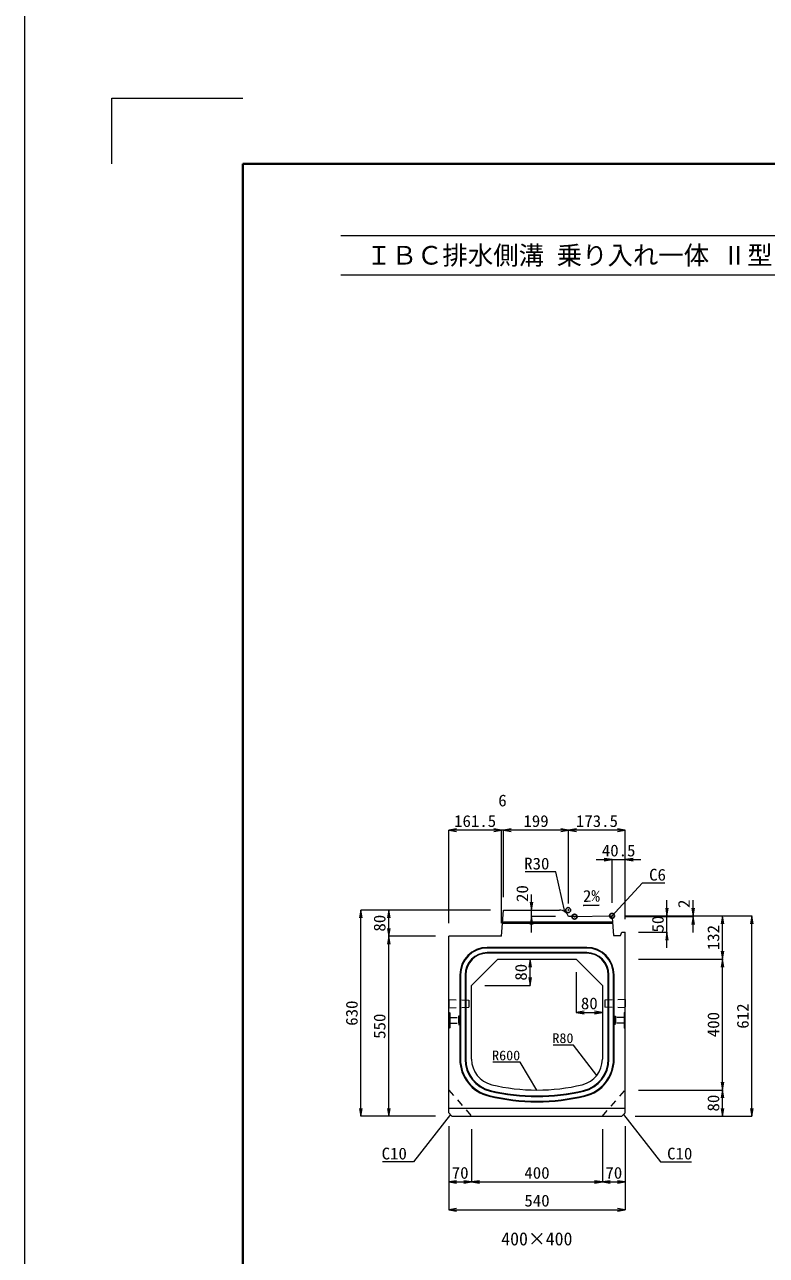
# Model space of a CAD drawing. Units: millimetres at full size; some dimension numbers follow another scale. Extents: x -1267 to 18002, y -8040 to 14480.
# Drawn here: x 8867 to 11136, y 2403 to 6165 of the extents above; entities that cross this region are included whole.
import ezdxf
from ezdxf.enums import TextEntityAlignment as Align

# ---------------------------------------------------------------- set-up
doc = ezdxf.new("R2010")
doc.units = ezdxf.units.MM
doc.header["$LTSCALE"] = 30
doc.header["$PDMODE"] = 32
doc.header["$PDSIZE"] = 15
doc.linetypes.add('USER1', pattern=[1.35, 0.75, -0.6])
for name, color, linetype, lineweight in [('0_2', 7, 'Continuous', 13), ('Defpoints_3', 1, 'Continuous', 13), ('インサート', 3, 'USER1', 9), ('吊りマスター', 4, 'USER1', 9), ('図枠', 7, 'Continuous', 5), ('寸法線', 7, 'Continuous', 13), ('引出線', 4, 'Continuous', 13), ('本体', 2, 'Continuous', 13), ('目地', 132, 'Continuous', 5)]:
    doc.layers.add(name, color=color, linetype=linetype, lineweight=lineweight)
doc.layers.add('作業エリア', color=11, linetype='Continuous')
doc.layers.add('文字', color=7, linetype='Continuous')
doc.styles.add('ＭＳ ゴシック', font='')
doc.styles.add('ＭＳ 明朝', font='')
doc.styles.get('ＭＳ ゴシック').set_extended_font_data('MS Gothic')
doc.styles.get('ＭＳ 明朝').set_extended_font_data('MS Mincho')

# ---------------------------------------------------------------- blocks, each defined once
blk = doc.blocks.new('open_arrow')
at = {"color": 0, "linetype": 'Continuous', "lineweight": -2}
blk.add_lwpolyline([(7.5, 1.25), (0, 0), (7.5, -1.25)], dxfattribs=at)

msp = doc.modelspace()

# ---------------------------------------------------------------- linework, layer by layer
at = {"layer": '0_2', "color": 5}
msp.add_line((8867.22, 14480.25), (8867.22, -8040.25), dxfattribs=at)
at = {"layer": 'Defpoints_3'}
for p, q in [((9134.44, 5940), (9534.44, 5940)), ((9134.44, 5740), (9134.44, 5940))]:
    msp.add_line(p, q, dxfattribs=at)
at = {"layer": 'インサート'}
for p, q in [((10167.64, 3129.66), (10194.64, 3129.66)), ((10167.64, 3129.66), (10167.64, 3112.66)), ((10197.64, 3133.66), (10194.64, 3133.66)), ((10194.64, 3133.66), (10194.64, 3108.66)), ((10197.64, 3108.66), (10197.64, 3133.66)), ((10671.24, 3133.66), (10674.24, 3133.66)), ((10671.24, 3108.66), (10671.24, 3133.66)), ((10674.24, 3133.66), (10674.24, 3108.66)), ((10701.24, 3129.66), (10674.24, 3129.66)), ((10701.24, 3129.66), (10701.24, 3112.66)), ((10167.64, 3112.66), (10194.64, 3112.66)), ((10194.64, 3108.66), (10197.64, 3108.66)), ((10674.24, 3108.66), (10671.24, 3108.66)), ((10701.24, 3112.66), (10674.24, 3112.66))]:
    msp.add_line(p, q, dxfattribs=at)
at = {"layer": '作業エリア'}
for p in [(10529.94, 3458.16), (10549.44, 3438.16), (10663.94, 3440.38)]:
    msp.add_point(p, dxfattribs=at)
at = {"layer": '吊りマスター'}
for p, q in [((10164.44, 3184.66), (10164.44, 3159.66)), ((10164.44, 3184.66), (10226.44, 3183.16)), ((10164.44, 3159.66), (10226.44, 3161.16)), ((10226.44, 3183.16), (10226.44, 3161.16)), ((10704.44, 3184.66), (10642.44, 3183.16)), ((10642.44, 3183.16), (10642.44, 3161.16)), ((10704.44, 3159.66), (10642.44, 3161.16)), ((10704.44, 3184.66), (10704.44, 3159.66))]:
    msp.add_line(p, q, dxfattribs=at)
at = {"layer": '図枠', "lineweight": 40}
for p, q in [((9534.44, 200), (9534.44, 5740)), ((9534.44, 5740), (17334.44, 5740))]:
    msp.add_line(p, q, dxfattribs=at)
at = {"layer": '図枠', "lineweight": 13}
for p, q in [((9834.44, 5520), (17034.44, 5520)), ((9834.44, 5400), (17034.44, 5400))]:
    msp.add_line(p, q, dxfattribs=at)
at = {"layer": '寸法線'}
for p, q in [((10325.94, 3702.41), (10164.44, 3702.41)), ((10164.44, 3418.16), (10164.44, 3702.41)), ((10355.94, 3702.41), (10301.94, 3702.41)), ((10325.94, 3418.16), (10325.94, 3702.41)), ((10325.94, 3418.16), (10325.94, 3702.41)), ((10531.07, 3702.41), (10331.94, 3702.41)), ((10331.94, 3498.16), (10331.94, 3702.41)), ((10331.94, 3498.16), (10331.94, 3702.41)), ((10531.07, 3478.16), (10531.07, 3702.41)), ((10704.44, 3702.41), (10531.07, 3702.41)), ((10531.07, 3478.16), (10531.07, 3702.41)), ((10704.44, 3430.38), (10704.44, 3702.41)), ((10615.94, 3612.41), (10752.44, 3612.41)), ((10663.94, 3480.38), (10663.94, 3612.41)), ((10704.44, 3430.38), (10704.44, 3612.41)), ((10417.36, 3390.16), (10417.36, 3506.16)), ((10832.04, 3342.38), (10832.04, 3488.38)), ((10911.9, 3390.16), (10911.9, 3488.38)), ((9895.93, 2828.16), (9895.93, 3458.16)), ((10291.94, 3458.16), (9895.93, 3458.16)), ((9980.93, 3378.16), (9980.93, 3458.16)), ((10291.94, 3458.16), (9980.93, 3458.16)), ((10491.07, 3438.16), (10417.36, 3438.16)), ((10703.94, 3440.38), (11001.9, 3440.38)), ((10703.94, 3440.38), (10911.9, 3440.38)), ((10703.94, 3440.38), (11091.9, 3440.38)), ((10703.94, 3440.38), (10832.04, 3440.38)), ((10703.94, 3438.16), (10911.9, 3438.16)), ((11001.9, 3308.16), (11001.9, 3440.38)), ((11091.9, 2828.16), (11091.9, 3440.38)), ((10744.44, 3390.38), (10832.04, 3390.38)), ((9980.93, 2828.16), (9980.93, 3378.16)), ((10124.44, 3378.16), (9980.93, 3378.16)), ((10124.44, 3378.16), (9980.93, 3378.16)), ((10413.29, 3228.16), (10413.29, 3308.16)), ((10744.44, 3308.16), (11001.9, 3308.16)), ((10744.44, 3308.16), (11001.9, 3308.16)), ((11001.9, 2908.16), (11001.9, 3308.16)), ((10554.44, 3268.16), (10554.44, 3145.08)), ((10274.44, 3228.16), (10413.29, 3228.16)), ((10554.44, 3145.08), (10634.44, 3145.08)), ((10744.44, 2908.16), (11001.9, 2908.16)), ((10744.44, 2908.16), (11001.9, 2908.16)), ((11001.9, 2828.16), (11001.9, 2908.16)), ((10124.44, 2828.16), (9895.93, 2828.16)), ((10124.44, 2828.16), (9980.93, 2828.16)), ((10734.44, 2828.16), (11001.9, 2828.16)), ((10734.44, 2828.16), (11091.9, 2828.16)), ((10164.44, 2798.16), (10164.44, 2627.01)), ((10164.44, 2798.16), (10164.44, 2542.01)), ((10234.44, 2788.16), (10234.44, 2627.01)), ((10234.44, 2788.16), (10234.44, 2627.01)), ((10634.44, 2788.16), (10634.44, 2627.01)), ((10634.44, 2788.16), (10634.44, 2627.01)), ((10704.44, 2798.16), (10704.44, 2627.01)), ((10704.44, 2798.16), (10704.44, 2542.01)), ((10164.44, 2627.01), (10234.44, 2627.01)), ((10234.44, 2627.01), (10634.44, 2627.01)), ((10634.44, 2627.01), (10704.44, 2627.01)), ((10164.44, 2542.01), (10704.44, 2542.01))]:
    msp.add_line(p, q, dxfattribs=at)
at = {"layer": '引出線'}
for points in [[(10520.11, 3452.66), (10492.49, 3575.21), (10397.82, 3575.21)], [(10661.19, 3437.33), (10757.37, 3541.15), (10825.71, 3541.15)], [(10575.77, 3472.31), (10624.48, 3473.28), (10575.74, 3472.3)], [(10617.2, 2952.59), (10545.94, 3045.69), (10483.71, 3045.69)], [(10434.44, 2908.16), (10383.07, 2992.91), (10298.9, 2992.91)], [(10169.44, 2833.16), (10056.46, 2688.73), (9961.79, 2688.73)], [(10699.44, 2833.16), (10812.42, 2688.73), (10907.09, 2688.73)]]:
    msp.add_lwpolyline(points, dxfattribs=at)
at = {"layer": '本体'}
for p, q in [((10325.94, 3378.16), (10331.94, 3458.16)), ((10331.94, 3458.16), (10502.79, 3458.16)), ((10549.44, 3438.16), (10531.07, 3438.16)), ((10657.94, 3440.26), (10664.44, 3434.4)), ((10664.44, 3434.4), (10668.94, 3380.38)), ((10689.44, 3380.38), (10694.44, 3390.38)), ((10694.44, 3390.38), (10704.44, 3390.38)), ((10704.44, 2838.16), (10704.44, 3390.38)), ((10164.44, 2838.16), (10164.44, 3378.16)), ((10325.94, 3378.16), (10164.44, 3378.16)), ((10668.94, 3380.38), (10689.44, 3380.38)), ((10234.44, 3228.16), (10314.44, 3308.16)), ((10314.44, 3308.16), (10554.44, 3308.16)), ((10554.44, 3308.16), (10634.44, 3228.16)), ((10234.44, 3002.2), (10234.44, 3228.16)), ((10634.44, 3228.16), (10634.44, 3002.2)), ((10174.44, 2828.16), (10164.44, 2838.16)), ((10174.44, 2828.16), (10694.44, 2828.16)), ((10694.44, 2828.16), (10704.44, 2838.16))]:
    msp.add_line(p, q, dxfattribs=at)
at = {"layer": '本体', "lineweight": 20}
msp.add_line((10549.44, 3438.16), (10657.94, 3440.26), dxfattribs=at)
at = {"layer": '本体', "lineweight": 9}
for p, q in [((10164.44, 3145.66), (10167.64, 3143.66)), ((10167.64, 3143.66), (10167.64, 3098.66)), ((10704.44, 3145.66), (10701.24, 3143.66)), ((10701.24, 3143.66), (10701.24, 3098.66)), ((10167.64, 3098.66), (10164.44, 3096.66)), ((10701.24, 3098.66), (10704.44, 3096.66)), ((10164.44, 2853.16), (10704.44, 2853.16))]:
    msp.add_line(p, q, dxfattribs=at)
at = {"layer": '本体', "linetype": 'USER1', "lineweight": 9}
for p, q in [((10164.44, 2908.16), (10234.44, 2828.16)), ((10634.44, 2828.16), (10704.44, 2908.16))]:
    msp.add_line(p, q, dxfattribs=at)
at = {"layer": '本体'}
for centre, radius, start, end in [((10502.79, 3428.16), 30, 19.47122, 90), ((10314.44, 3002.2), 80, 180, 256.65764), ((10554.44, 3002.2), 80, 283.34236, 0), ((10434.44, 3508.16), 600, 256.65764, 283.34236)]:
    msp.add_arc(centre, radius, start, end, dxfattribs=at)
at = {"layer": '目地'}
for p, q in [((10665.87, 3417.16), (10328.86, 3417.16)), ((10665.54, 3421.16), (10329.16, 3421.16)), ((10586.44, 3344.16), (10282.44, 3344.16)), ((10586.44, 3342.16), (10282.44, 3342.16)), ((10586.44, 3328.16), (10282.44, 3328.16)), ((10586.44, 3326.16), (10282.44, 3326.16)), ((10198.44, 3260.16), (10198.44, 3002.2)), ((10200.44, 3260.16), (10200.44, 3002.2)), ((10214.44, 3260.16), (10214.44, 3002.2)), ((10216.44, 3260.16), (10216.44, 3002.2)), ((10652.44, 3002.2), (10652.44, 3260.16)), ((10654.44, 3002.2), (10654.44, 3260.16)), ((10668.44, 3002.2), (10668.44, 3260.16)), ((10670.44, 3002.2), (10670.44, 3260.16))]:
    msp.add_line(p, q, dxfattribs=at)
for centre, radius, start, end in [((10282.44, 3260.16), 84, 90, 180), ((10282.44, 3260.16), 82, 90, 180), ((10282.44, 3260.16), 68, 90, 180), ((10282.44, 3260.16), 66, 90, 180), ((10586.44, 3260.16), 84, 0, 90), ((10586.44, 3260.16), 82, 0, 90), ((10586.44, 3260.16), 68, 0, 90), ((10586.44, 3260.16), 66, 0, 90), ((10314.44, 3002.2), 116, 180, 256.65764), ((10314.44, 3002.2), 114, 180, 256.65764), ((10314.44, 3002.2), 100, 180, 256.65764), ((10314.44, 3002.2), 98, 180, 256.65764), ((10554.44, 3002.2), 98, 283.34236, 0), ((10554.44, 3002.2), 100, 283.34236, 0), ((10554.44, 3002.2), 114, 283.34236, 0), ((10554.44, 3002.2), 116, 283.34236, 0), ((10434.44, 3508.16), 620, 256.65764, 283.34236), ((10434.44, 3508.16), 618, 256.65764, 283.34236), ((10434.44, 3508.16), 636, 256.65764, 283.34236), ((10434.44, 3508.16), 634, 256.65764, 283.34236)]:
    msp.add_arc(centre, radius, start, end, dxfattribs=at)

# ---------------------------------------------------------------- block references
at = {"layer": '寸法線', "xscale": 3.2, "yscale": 3.2}
for p in [(10164.44, 3702.41), (10331.94, 3702.41), (10531.07, 3702.41), (10704.44, 3612.41), (10554.44, 3145.08), (10164.44, 2627.01), (10234.44, 2627.01), (10634.44, 2627.01), (10164.44, 2542.01)]:
    msp.add_blockref('open_arrow', p, dxfattribs=at)
for p, rotation in [((10325.94, 3702.41), 180), ((10531.07, 3702.41), 180), ((10704.44, 3702.41), 180), ((10663.94, 3612.41), 180), ((10417.36, 3458.16), 90), ((10832.04, 3440.38), 90), ((10911.9, 3440.38), 90), ((9895.93, 3458.16), 270), ((9980.93, 3458.16), 270), ((10417.36, 3438.16), 270), ((10911.9, 3438.16), 270), ((11001.9, 3440.38), 270), ((11091.9, 3440.38), 270), ((9980.93, 3378.16), 90), ((10832.04, 3390.38), 270), ((9980.93, 3378.16), 270), ((11001.9, 3308.16), 90), ((10413.29, 3308.16), 270), ((11001.9, 3308.16), 270), ((10413.29, 3228.16), 90), ((10634.44, 3145.08), 180), ((11001.9, 2908.16), 90), ((11001.9, 2908.16), 270), ((9895.93, 2828.16), 90), ((9980.93, 2828.16), 90), ((11001.9, 2828.16), 90), ((11091.9, 2828.16), 90), ((10234.44, 2627.01), 180), ((10634.44, 2627.01), 180), ((10704.44, 2627.01), 180), ((10704.44, 2542.01), 180)]:
    msp.add_blockref('open_arrow', p, dxfattribs=dict(at, rotation=rotation))
at = {"layer": '引出線'}
for p, xscale, yscale, rotation in [((10575.77, 3472.31), 0.16, 0.16, 1.1), ((10520.11, 3452.66), 0.16, 0.16, 102.7), ((10661.19, 3437.33), 0.16, 0.16, 47.2), ((10617.2, 2952.59), 0.133, 0.133, 127.4), ((10434.44, 2908.16), 0.133, 0.133, 121.2), ((10169.44, 2833.16), 0.16, 0.16, 232), ((10699.44, 2833.16), 0.16, 0.16, 308)]:
    msp.add_blockref('open_arrow', p, dxfattribs=dict(at, xscale=xscale, yscale=yscale, rotation=rotation))

# ---------------------------------------------------------------- texts
at = {"layer": '図枠', "style": 'ＭＳ ゴシック'}
msp.add_text('\u3000ＩＢＣ排水側溝 乗り入れ一体 Ⅱ型 防草タイプ H=20 400型 断面図', height=56.96, dxfattribs=at).set_placement((9834.44, 5460), align=Align.MIDDLE_LEFT)
at = {"layer": '寸法線', "style": 'ＭＳ 明朝', "width": 1.05}
for s, p in [('6', (10328.94, 3793.25)), ('161.5', (10245.19, 3730.41)), ('199', (10431.51, 3730.41)), ('173.5', (10617.76, 3730.41)), ('40.5', (10684.19, 3640.41)), ('80', (10594.44, 3173.08)), ('70', (10199.44, 2655.01)), ('400', (10434.44, 2655.01)), ('70', (10669.44, 2655.01)), ('540', (10434.44, 2570.01))]:
    msp.add_text(s, height=36.03, dxfattribs=at).set_placement(p, align=Align.MIDDLE_CENTER)
for s, p in [('20', (10389.36, 3508.75)), ('2', (10883.9, 3477.41)), ('80', (9952.93, 3418.16)), ('50', (10804.04, 3415.38)), ('132', (10973.9, 3374.27)), ('80', (10385.29, 3268.16)), ('630', (9867.93, 3143.16)), ('612', (11063.9, 3134.27)), ('550', (9952.93, 3103.16)), ('400', (10973.9, 3108.16)), ('80', (10973.9, 2868.16))]:
    msp.add_text(s, height=36.03, rotation=90, dxfattribs=at).set_placement(p, align=Align.MIDDLE_CENTER)
at = {"layer": '引出線', "style": 'ＭＳ 明朝', "width": 1.05}
for s, height, p in [('R30', 36.03, (10472.49, 3618.41)), ('R80', 30.02, (10545.94, 3081.69)), ('R600', 30.02, (10383.07, 3028.91)), ('C10', 36.03, (10036.46, 2731.93))]:
    msp.add_text(s, height=height, dxfattribs=at).set_placement(p, align=Align.TOP_RIGHT)
for s, p in [('C6', (10777.37, 3584.35)), ('C10', (10832.42, 2731.93))]:
    msp.add_text(s, height=36.03, dxfattribs=at).set_placement(p, align=Align.TOP_LEFT)
msp.add_text('2%', height=36.03, rotation=1.146, dxfattribs=at).set_placement((10574.8, 3519.2), align=Align.TOP_LEFT)
at = {"layer": '文字', "style": 'ＭＳ 明朝'}
msp.add_text('400×400', height=40.03, dxfattribs=at).set_placement((10433.96, 2453.19), align=Align.MIDDLE_CENTER)

doc.saveas('drawing.dxf')
